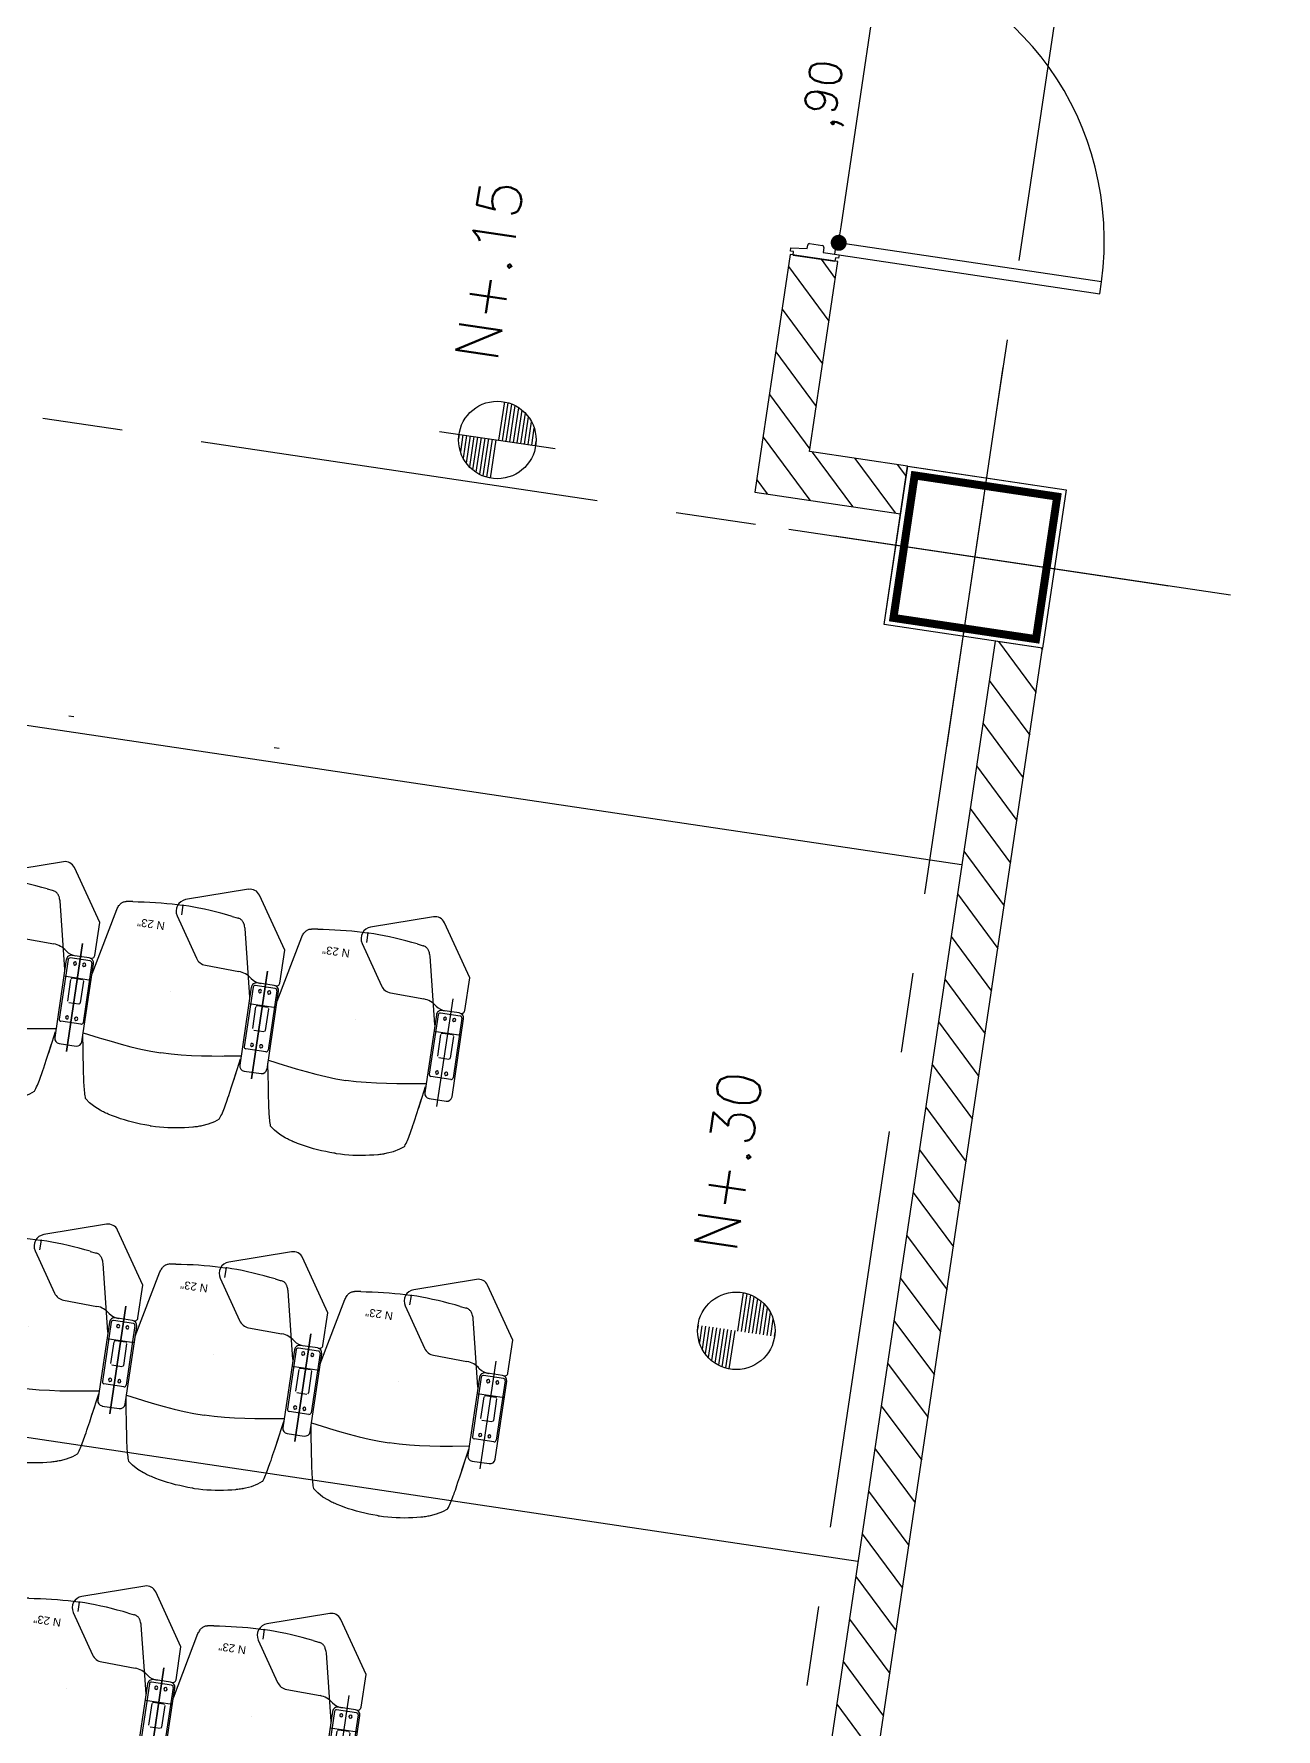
# Model space of a CAD drawing. Header units: millimetres. Extents: x 338 to 506, y 179 to 335.
# Drawn here: x 404.07 to 407.95, y 272.37 to 277.67 of the extents above; entities that cross this region are included whole.
import ezdxf
from ezdxf.enums import TextEntityAlignment as Align

# ---------------------------------------------------------------- set-up
doc = ezdxf.new("R2010")
doc.units = ezdxf.units.MM
doc.linetypes.add('CENTER', pattern=[2, 1.25, -0.25, 0.25, -0.25])
doc.linetypes.add('DASHED2', pattern=[0.375, 0.25, -0.125])
for name, color, linetype in [('7-COTAS', 30, 'Continuous'), ('COLUMNAS', 252, 'Continuous'), ('CUBIERTA', 254, 'Continuous'), ('EJES-COLUMNAS', 3, 'CENTER'), ('EJES_DE_COLUMNA', 255, 'DASHED2'), ('MUEBLES_FIJOS', 145, 'Continuous'), ('MUROS', 32, 'Continuous'), ('NOVA_PLUS_21__', 6, 'Continuous'), ('NOVA_PLUS_22__', 162, 'Continuous'), ('PISO', 253, 'Continuous'), ('PUERTAS', 5, 'Continuous'), ('TEXTO', 7, 'Continuous'), ('TEXTOS', 7, 'Continuous'), ('ZAPATA', 5, 'Continuous')]:
    doc.layers.add(name, color=color, linetype=linetype)
doc.styles.add('NOTAS', font='simplex.shx')
doc.styles.get("Standard").update_dxf_attribs({"font": 'ARIALUNI.ttf'})
doc.dimstyles.new('ROMANS', dxfattribs={"dimtxt": 0.1, "dimasz": 0.05, "dimexe": 0.04, "dimexo": 0.5, "dimgap": 0.05, "dimtad": 1, "dimtih": 1, "dimtoh": 1, "dimdec": 4, "dimzin": 5, "dimdsep": 46, "dimtxsty": 'Standard', "dimsah": 1, "dimcen": 0.05, "dimse1": 1, "dimse2": 1, "dimclrd": 7, "dimclre": 7, "dimclrt": 7, "dimadec": 0, "dimazin": 0, "dimtfac": 1, "dimtdec": 4, "dimtix": 1, "dimtmove": 2, "dimatfit": 3, "dimfxl": 1, "dimtolj": 1, "dimarcsym": 0})

# ---------------------------------------------------------------- blocks, each defined once
blk = doc.blocks.new('*X97')
at = {"color": 0}
for p, q in [((2988.2246, 1973.7853), (2988.1858, 1973.7465)), ((2988.3593, 1973.7853), (2988.1858, 1973.6118)), ((2988.494, 1973.7853), (2988.344, 1973.6353)), ((2988.6287, 1973.7853), (2988.4787, 1973.6353)), ((2988.7634, 1973.7853), (2988.6134, 1973.6353)), ((2988.8981, 1973.7853), (2988.7481, 1973.6353)), ((2988.9358, 1973.6883), (2988.8828, 1973.6353)), ((2988.3358, 1973.6271), (2988.1858, 1973.4771)), ((2988.3358, 1973.4924), (2988.1858, 1973.3424)), ((2988.3358, 1973.3577), (2988.3034, 1973.3253))]:
    blk.add_line(p, q, dxfattribs=at)
blk = doc.blocks.new('*X98')
at = {"color": 0}
for p, q in [((2984.4785, 1972.9748), (2984.3285, 1972.8248)), ((2984.6132, 1972.9748), (2984.4632, 1972.8248)), ((2984.7479, 1972.9748), (2984.5979, 1972.8248)), ((2984.8826, 1972.9748), (2984.7326, 1972.8248)), ((2985.0173, 1972.9748), (2984.8673, 1972.8248)), ((2985.152, 1972.9748), (2985.002, 1972.8248)), ((2985.2867, 1972.9748), (2985.1367, 1972.8248)), ((2985.4214, 1972.9748), (2985.2714, 1972.8248)), ((2985.5561, 1972.9748), (2985.4061, 1972.8248)), ((2985.6908, 1972.9748), (2985.5408, 1972.8248)), ((2985.8255, 1972.9748), (2985.6755, 1972.8248)), ((2985.9602, 1972.9748), (2985.8102, 1972.8248)), ((2986.095, 1972.9748), (2985.945, 1972.8248)), ((2986.2297, 1972.9748), (2986.0797, 1972.8248)), ((2986.3644, 1972.9748), (2986.2144, 1972.8248)), ((2986.4991, 1972.9748), (2986.3491, 1972.8248)), ((2986.6338, 1972.9748), (2986.4838, 1972.8248)), ((2986.7685, 1972.9748), (2986.6185, 1972.8248)), ((2986.9032, 1972.9748), (2986.7532, 1972.8248)), ((2987.0379, 1972.9748), (2986.8879, 1972.8248)), ((2987.1726, 1972.9748), (2987.0226, 1972.8248)), ((2987.3073, 1972.9748), (2987.1573, 1972.8248)), ((2987.442, 1972.9748), (2987.292, 1972.8248)), ((2987.5767, 1972.9748), (2987.4267, 1972.8248)), ((2987.7114, 1972.9748), (2987.5614, 1972.8248)), ((2987.8358, 1972.9645), (2987.6961, 1972.8248)), ((2987.8358, 1972.8298), (2987.8308, 1972.8248))]:
    blk.add_line(p, q, dxfattribs=at)
blk = doc.blocks.new('PUERTA_1_80')
at = {"layer": 'PUERTAS'}
for points in [[(0.065, 0), (0.065, -0.01), (0.075, -0.01), (0.075, -0.02), (0.025, -0.025), (0.025, -0.035, -0.414214), (0.02, -0.04), (-0.02, -0.04, -0.414214), (-0.025, -0.035), (-0.025, -0.02), (-0.075, -0.02), (-0.075, -0.01), (-0.065, -0.01), (-0.065, 0), (0.065, 0), (-0.065, 0)], [(-0.065, -1.8), (-0.065, -1.79), (-0.075, -1.79), (-0.075, -1.78), (-0.025, -1.775), (-0.025, -1.765, -0.414214), (-0.02, -1.76), (0.02, -1.76, -0.414214), (0.025, -1.765), (0.025, -1.78), (0.075, -1.78), (0.075, -1.79), (0.065, -1.79), (0.065, -1.8), (-0.065, -1.8), (0.065, -1.8)]]:
    blk.add_lwpolyline(points, format="xyb", dxfattribs=at)
for points in [[(-0.885, -0.055), (-0.06, -0.055), (-0.06, -0.02), (-0.885, -0.02)], [(-0.885, -1.745), (-0.06, -1.745), (-0.06, -1.78), (-0.885, -1.78)]]:
    blk.add_lwpolyline(points, close=True, dxfattribs=at)
for centre, start, end in [((-0.0261, -0.0409), 180.9379, 269.9323), ((-0.0261, -1.7591), 90.0677, 179.0621)]:
    blk.add_arc(centre, 0.8591, start, end, dxfattribs=at)
blk = doc.blocks.new('_DOT')
at = {"color": 0, "linetype": 'ByBlock'}
blk.add_line((-0.5, 0), (-1, 0), dxfattribs=at)
at = {"color": 0, "linetype": 'ByBlock', "const_width": 0.5}
blk.add_lwpolyline([(-0.25, 0, 1), (0.25, 0, 1)], format="xyb", close=True, dxfattribs=at)
blk = doc.blocks.new('*U629')
at = {"layer": '7-COTAS', "color": 7, "style": 'NOTAS'}
blk.add_text(',90', height=0.1, dxfattribs=at).set_placement((2989.3404, 1973.7102))
blk = doc.blocks.new('*D102')
at = {"layer": '7-COTAS', "color": 7, "transparency": 16777216}
blk.add_line((2989.0444, 1973.6411), (2989.8459, 1973.6411), dxfattribs=at)
at = {"layer": 'DEFPOINTS', "color": 0, "transparency": 16777216}
for p in [(2988.9944, 1973.6494), (2989.8959, 1973.6828), (2989.8959, 1973.6411)]:
    blk.add_point(p, dxfattribs=at)
at = {"transparency": 16777216}
blk.add_blockref('*U629', (0, 0), dxfattribs=at)
at = {"layer": '7-COTAS', "color": 7, "transparency": 16777216, "xscale": 0.05, "yscale": 0.05, "zscale": 0.05, "rotation": 180}
blk.add_blockref('_DOT', (2988.9944, 1973.6411), dxfattribs=at)
at = {"layer": '7-COTAS', "color": 7, "transparency": 16777216, "xscale": 0.05, "yscale": 0.05, "zscale": 0.05}
blk.add_blockref('_DOT', (2989.8959, 1973.6411), dxfattribs=at)
blk = doc.blocks.new('ZAPATA')
at = {"layer": 'ZAPATA', "linetype": 'Continuous'}
for p, q in [((-31.5, 0), (31.5, 0)), ((-37.5, -194), (-37.5, -6)), ((37.5, -194), (37.5, -6)), ((-19.8, -134.2), (-19.8, -65.8)), ((15.8, -61.8), (-15.8, -61.8)), ((19.8, -65.8), (19.8, -134.2)), ((-15.8, -138.2), (15.8, -138.2)), ((-31.5, -200), (31.5, -200))]:
    blk.add_line(p, q, dxfattribs=at)
at = {"layer": 'ZAPATA', "linetype": 'Continuous', "const_width": 0.15, "flags": 128}
for points in [[(-15.8, -61.8), (-17.2, -62), (-18.2, -62.6)], [(18.2, -62.6), (17, -62), (15.8, -61.8)], [(19.2, -63.7), (19.6, -64.5), (19.8, -65.8)], [(-19.2, -136.3), (-19.7, -135.1), (-19.8, -134.2)], [(-18.2, -137.4), (-17, -138), (-15.8, -138.2)], [(19.8, -134.2), (19.6, -135.5), (19.2, -136.3)]]:
    blk.add_lwpolyline(points, dxfattribs=at)
at = {"layer": 'ZAPATA', "linetype": 'Continuous'}
for centre, radius, start, end in [((-31.5, -6), 6, 90, 180), ((31.5, -6), 6, 0, 90), ((-14.5, -15), 5, 1.1673, 358.8327), ((14.5, -15), 5, 181.1673, 178.8327), ((-15.8, -65.8), 4, 147.7923, 180), ((-15.8, -65.8), 4, 125.9209, 147.7923), ((-15.8, -134.2), 4, 212.2077, 234.0791), ((15.8, -134.2), 4, 270, 305.9209), ((15.8, -134.2), 4, 305.9209, 327.8595), ((-31.5, -194), 6, 180, 270), ((-14.5, -185), 5, 1.1673, 358.8327), ((14.5, -185), 5, 181.1673, 178.8327), ((31.5, -194), 6, 270, 0)]:
    blk.add_arc(centre, radius, start, end, dxfattribs=at)
blk = doc.blocks.new('BRAZO_FORMALITE')
at = {"layer": 'NOVA_PLUS_21__', "color": 0}
for p, q in [((0, 0.2318), (0, -0.1085)), ((-0.0431, 0.1948), (-0.0431, -0.0515)), ((0.027, 0.2109), (-0.027, 0.2109)), ((0.0431, -0.0515), (0.0431, 0.1948)), ((0.0431, 0), (-0.0431, 0)), ((-0.027, -0.0675), (0.027, -0.0675))]:
    blk.add_line(p, q, dxfattribs=at)
for centre, start, end in [((-0.027, 0.1948), 90, 180), ((0.027, 0.1948), 0, 90), ((-0.027, -0.0515), 180, 270), ((0.027, -0.0515), 270, 0)]:
    blk.add_arc(centre, 0.016, start, end, dxfattribs=at)
at = {"xscale": 0.0009999999310821, "yscale": 0.0009999999310821, "zscale": 0.0009999999310821}
blk.add_blockref('ZAPATA', (0, 0.1415), dxfattribs=at)
blk = doc.blocks.new('BRAZO_CON_MESA')
at = {"layer": 'NOVA_PLUS_21__', "color": 0}
for p, q in [((0, -0.1085), (0, 0.2318)), ((-0.0431, 0.1948), (-0.0431, -0.0515)), ((0.027, 0.2109), (-0.027, 0.2109)), ((0.0431, -0.0515), (0.0431, 0.1948)), ((0.0431, 0), (-0.0431, 0)), ((-0.027, -0.0675), (0.027, -0.0675))]:
    blk.add_line(p, q, dxfattribs=at)
at = {"layer": 'NOVA_PLUS_21__', "color": 254}
for p, q in [((-0.0431, -0.0775), (-0.0431, -0.1812)), ((0.1949, -0.0983), (0.0891, -0.0946)), ((0.3054, -0.2379), (0.2263, -0.116)), ((-0.0431, -0.1812), (0.0603, -0.3396)), ((0.097, -0.3526), (0.2863, -0.2918))]:
    blk.add_line(p, q, dxfattribs=at)
at = {"layer": 'NOVA_PLUS_21__', "color": 0}
for centre, start, end in [((-0.027, 0.1948), 90, 180), ((0.027, 0.1948), 0, 90), ((-0.027, -0.0515), 180, 270), ((0.027, -0.0515), 270, 0)]:
    blk.add_arc(centre, 0.016, start, end, dxfattribs=at)
at = {"layer": 'NOVA_PLUS_21__', "color": 254}
for centre, radius, start, end in [((-0.0322, -0.0779), 0.0109, 75.3445, 178.2176), ((0.0156, -0.1206), 0.0531, 52.718, 90), ((0.0916, -0.0273), 0.0673, 229.3525, 267.8373), ((0.1935, -0.1373), 0.0391, 33, 88), ((0.2752, -0.2575), 0.036, 288, 33), ((0.0871, -0.3221), 0.032, 213, 288)]:
    blk.add_arc(centre, radius, start, end, dxfattribs=at)
at = {"xscale": 0.0009999999310821, "yscale": 0.0009999999310821, "zscale": 0.0009999999310821}
blk.add_blockref('ZAPATA', (0, 0.1415), dxfattribs=at)
blk = doc.blocks.new('*U15')
at = {"layer": 'NOVA_PLUS_22__', "color": 1}
blk.add_text('N 23"', height=0.025, dxfattribs=at).set_placement((0.0468, 0.0602))
blk = doc.blocks.new('SILLA_NOVA_CON_MESA_23')
at = {"layer": 'NOVA_PLUS_22__', "color": 1}
for p, q in [((-0.0818, 0.6899), (-0.0947, 0.6878)), ((-0.0689, 0.6917), (-0.0818, 0.6899)), ((-0.0559, 0.6932), (-0.0689, 0.6917)), ((-0.0429, 0.6943), (-0.0559, 0.6932)), ((-0.0299, 0.6952), (-0.0429, 0.6943)), ((-0.0168, 0.6957), (-0.0299, 0.6952)), ((-0.0038, 0.696), (-0.0168, 0.6957)), ((0, 0.696), (-0.0038, 0.696)), ((0, 0.696), (0.0038, 0.696)), ((0.0038, 0.696), (0.0168, 0.6957)), ((0.0168, 0.6957), (0.0299, 0.6952)), ((0.0299, 0.6952), (0.0429, 0.6943)), ((0.0429, 0.6943), (0.0559, 0.6932)), ((0.0559, 0.6932), (0.0689, 0.6917)), ((0.0689, 0.6917), (0.0818, 0.6899)), ((0.0818, 0.6899), (0.0947, 0.6878)), ((-0.213, 0.6377), (-0.2145, 0.633)), ((-0.2116, 0.6419), (-0.213, 0.6377)), ((-0.2113, 0.6426), (-0.2116, 0.6419)), ((-0.1976, 0.6529), (-0.2113, 0.6426)), ((-0.1796, 0.6635), (-0.1976, 0.6529)), ((-0.161, 0.6711), (-0.1796, 0.6635)), ((-0.1575, 0.6724), (-0.161, 0.6711)), ((-0.1539, 0.6737), (-0.1575, 0.6724)), ((-0.1502, 0.6749), (-0.1539, 0.6737)), ((-0.1511, 0.6727), (-0.151, 0.6727)), ((-0.1464, 0.6761), (-0.1502, 0.6749)), ((-0.1425, 0.6772), (-0.1464, 0.6761)), ((-0.1385, 0.6783), (-0.1425, 0.6772)), ((-0.1346, 0.6794), (-0.1385, 0.6783)), ((-0.1325, 0.6799), (-0.1346, 0.6794)), ((-0.1203, 0.6828), (-0.1324, 0.6799)), ((-0.1075, 0.6854), (-0.1203, 0.6828)), ((-0.0947, 0.6878), (-0.1075, 0.6854)), ((0.0947, 0.6878), (0.1075, 0.6854)), ((0.1075, 0.6854), (0.1203, 0.6828)), ((0.1203, 0.6828), (0.1324, 0.6799)), ((0.1325, 0.6799), (0.1346, 0.6794)), ((0.1346, 0.6794), (0.1385, 0.6783)), ((0.1385, 0.6783), (0.1425, 0.6772)), ((0.1425, 0.6772), (0.1464, 0.6761)), ((0.1464, 0.6761), (0.1502, 0.6749)), ((0.1502, 0.6749), (0.1539, 0.6737)), ((0.1539, 0.6737), (0.1575, 0.6724)), ((0.1575, 0.6724), (0.161, 0.6711)), ((0.161, 0.6711), (0.1796, 0.6635)), ((0.1796, 0.6635), (0.1976, 0.6529)), ((0.1976, 0.6529), (0.2113, 0.6426)), ((0.2113, 0.6426), (0.2116, 0.6419)), ((0.2116, 0.6419), (0.213, 0.6377)), ((0.213, 0.6377), (0.2145, 0.633)), ((-0.2252, 0.5877), (-0.2264, 0.5814)), ((-0.224, 0.5935), (-0.2252, 0.5877)), ((-0.2227, 0.5999), (-0.224, 0.5935)), ((-0.2214, 0.606), (-0.2227, 0.5999)), ((-0.2201, 0.6119), (-0.2214, 0.606)), ((-0.2187, 0.6175), (-0.2201, 0.6119)), ((-0.2173, 0.6229), (-0.2187, 0.6175)), ((-0.2159, 0.628), (-0.2173, 0.6229)), ((-0.2145, 0.633), (-0.2159, 0.628)), ((0.2145, 0.633), (0.2159, 0.628)), ((0.2159, 0.628), (0.2173, 0.6229)), ((0.2173, 0.6229), (0.2187, 0.6175)), ((0.2187, 0.6175), (0.2201, 0.6119)), ((0.2201, 0.6119), (0.2214, 0.606)), ((0.2214, 0.606), (0.2227, 0.5999)), ((0.2227, 0.5999), (0.224, 0.5935)), ((0.224, 0.5935), (0.2252, 0.5877)), ((0.2252, 0.5877), (0.2264, 0.5814)), ((-0.2338, 0.5383), (-0.2377, 0.5154)), ((-0.2309, 0.5555), (-0.2338, 0.5383)), ((-0.2291, 0.566), (-0.2309, 0.5555)), ((-0.2277, 0.5743), (-0.2291, 0.566)), ((-0.2264, 0.5814), (-0.2277, 0.5743)), ((0.2264, 0.5814), (0.2277, 0.5743)), ((0.2277, 0.5743), (0.2291, 0.566)), ((0.2291, 0.566), (0.2309, 0.5555)), ((0.2309, 0.5555), (0.2338, 0.5383)), ((0.2338, 0.5383), (0.2377, 0.5154)), ((-0.2375, 0.5169), (-0.249, 0.4481)), ((-0.2377, 0.5154), (-0.2422, 0.4885)), ((0.2377, 0.5154), (0.2422, 0.4885)), ((0.2422, 0.4885), (0.249, 0.4481)), ((-0.249, 0.4395), (-0.1974, 0.4474)), ((-0.1974, 0.4474), (-0.1904, 0.4485)), ((-0.1904, 0.4485), (-0.1589, 0.4531)), ((-0.1589, 0.4531), (-0.1272, 0.4572)), ((-0.1272, 0.4572), (-0.0955, 0.4607)), ((-0.0955, 0.4607), (-0.0637, 0.4634)), ((-0.0637, 0.4634), (-0.0319, 0.4652)), ((-0.0319, 0.4652), (0, 0.4658)), ((0.0319, 0.4652), (0, 0.4658)), ((0.0637, 0.4634), (0.0319, 0.4652)), ((0.0955, 0.4607), (0.0637, 0.4634)), ((0.1272, 0.4572), (0.0955, 0.4607)), ((0.1589, 0.4531), (0.1272, 0.4572)), ((0.1904, 0.4485), (0.1589, 0.4531)), ((0.1974, 0.4474), (0.1904, 0.4485)), ((0.249, 0.4395), (0.1974, 0.4474)), ((-0.2552, 0.4112), (-0.2552, 0.4112)), ((0, 0.273), (0, 0.273)), ((-0.249, 0.2529), (-0.2027, 0.0429)), ((0.249, 0.253), (0.2027, 0.0429)), ((-0.2027, 0.0429), (-0.2015, 0.0396)), ((-0.2015, 0.0396), (-0.2003, 0.0365)), ((-0.2003, 0.0365), (-0.1991, 0.0335)), ((-0.1991, 0.0335), (-0.1975, 0.0302)), ((-0.1975, 0.0302), (-0.1965, 0.0283)), ((-0.1965, 0.0283), (-0.1956, 0.0269)), ((-0.1956, 0.0269), (-0.1948, 0.0256)), ((-0.1948, 0.0256), (-0.1938, 0.0243)), ((-0.1938, 0.0243), (-0.1928, 0.023)), ((-0.1928, 0.023), (-0.1916, 0.0218)), ((-0.1916, 0.0218), (-0.1903, 0.0205)), ((-0.1903, 0.0205), (-0.1887, 0.0192)), ((-0.1887, 0.0192), (-0.1869, 0.018)), ((-0.1869, 0.018), (-0.1849, 0.0168)), ((-0.1849, 0.0168), (-0.1827, 0.0158)), ((-0.1827, 0.0158), (-0.1803, 0.015)), ((-0.1803, 0.015), (-0.1778, 0.0144)), ((-0.1778, 0.0144), (-0.1766, 0.0142)), ((-0.1731, 0.0138), (-0.1766, 0.0142)), ((-0.1766, 0.0142), (-0.1766, 0.0142)), ((-0.1569, 0.0116), (-0.1731, 0.0138)), ((-0.1569, 0.0115), (-0.1402, 0.0094)), ((-0.1402, 0.0094), (-0.1212, 0.0072)), ((-0.1212, 0.0072), (-0.1034, 0.0054)), ((-0.1034, 0.0054), (-0.0864, 0.0038)), ((-0.0864, 0.0038), (-0.0683, 0.0024)), ((-0.0683, 0.0024), (-0.051, 0.0014)), ((-0.051, 0.0014), (-0.0343, 0.0006)), ((-0.0343, 0.0006), (-0.0183, 0.0002)), ((-0.0183, 0.0002), (-0.0027, 0)), ((-0.0027, 0), (0, 0)), ((0, 0), (0, 0.0301)), ((0, 0), (0, 0.0301)), ((0.0027, 0), (0, 0)), ((0.0183, 0.0002), (0.0027, 0)), ((0.0343, 0.0006), (0.0183, 0.0002)), ((0.051, 0.0014), (0.0343, 0.0006)), ((0.0683, 0.0024), (0.051, 0.0014)), ((0.0864, 0.0038), (0.0683, 0.0024)), ((0.1034, 0.0054), (0.0864, 0.0038)), ((0.1212, 0.0072), (0.1034, 0.0054)), ((0.1402, 0.0094), (0.1212, 0.0072)), ((0.1569, 0.0115), (0.1402, 0.0094)), ((0.1569, 0.0116), (0.1731, 0.0138)), ((0.1731, 0.0138), (0.1766, 0.0142)), ((0.1778, 0.0144), (0.1766, 0.0142)), ((0.1766, 0.0142), (0.1766, 0.0142)), ((0.1803, 0.015), (0.1778, 0.0144)), ((0.1827, 0.0158), (0.1803, 0.015)), ((0.1849, 0.0168), (0.1827, 0.0158)), ((0.1869, 0.018), (0.1849, 0.0168)), ((0.1887, 0.0192), (0.1869, 0.018)), ((0.1903, 0.0205), (0.1887, 0.0192)), ((0.1916, 0.0218), (0.1903, 0.0205)), ((0.1928, 0.023), (0.1916, 0.0218)), ((0.1938, 0.0243), (0.1928, 0.023)), ((0.1948, 0.0256), (0.1938, 0.0243)), ((0.1956, 0.0269), (0.1948, 0.0256)), ((0.1965, 0.0283), (0.1956, 0.0269)), ((0.1975, 0.0302), (0.1965, 0.0283)), ((0.1991, 0.0335), (0.1975, 0.0302)), ((0.2003, 0.0365), (0.1991, 0.0335)), ((0.2015, 0.0396), (0.2003, 0.0365)), ((0.2027, 0.0429), (0.2015, 0.0396))]:
    blk.add_line(p, q, dxfattribs=at)
for name, p in [('BRAZO_CON_MESA', (-0.2921, 0.273)), ('BRAZO_FORMALITE', (0.2921, 0.273)), ('*U15', (0, 0))]:
    blk.add_blockref(name, p)
blk = doc.blocks.new('COLUMNAS_V3_B9')
at = {"layer": 'COLUMNAS', "color": 6}
blk.add_lwpolyline([(3064.6997, 1962.7415), (3065.1997, 1962.7415), (3065.1997, 1962.2415), (3064.6997, 1962.2415), (3064.6997, 1962.7415)], dxfattribs=at)
at = {"layer": 'COLUMNAS', "color": 6, "const_width": 0.025}
blk.add_lwpolyline([(3065.1747, 1962.2656), (3064.7247, 1962.2656), (3064.7247, 1962.7157), (3065.1747, 1962.7157)], close=True, dxfattribs=at)
blk = doc.blocks.new('*X743')
at = {"color": 0}
for p, q in [((3.3644, 4.875), (3.3824, 4.875)), ((3.3644, 4.86), (3.4337, 4.86)), ((3.3644, 4.845), (3.4583, 4.845)), ((3.3644, 4.83), (3.4758, 4.83)), ((3.3644, 4.815), (3.489, 4.815)), ((3.3644, 4.8), (3.4993, 4.8)), ((3.3644, 4.785), (3.5073, 4.785)), ((3.3644, 4.77), (3.5134, 4.77)), ((3.3644, 4.755), (3.5178, 4.755)), ((3.3644, 4.74), (3.5206, 4.74)), ((3.3644, 4.725), (3.522, 4.725))]:
    blk.add_line(p, q, dxfattribs=at)
blk = doc.blocks.new('*X742')
at = {"color": 0}
for p, q in [((3.3644, 4.875), (3.3824, 4.875)), ((3.3644, 4.86), (3.4337, 4.86)), ((3.3644, 4.845), (3.4583, 4.845)), ((3.3644, 4.83), (3.4758, 4.83)), ((3.3644, 4.815), (3.489, 4.815)), ((3.3644, 4.8), (3.4993, 4.8)), ((3.3644, 4.785), (3.5073, 4.785)), ((3.3644, 4.77), (3.5134, 4.77)), ((3.3644, 4.755), (3.5178, 4.755)), ((3.3644, 4.74), (3.5206, 4.74)), ((3.3644, 4.725), (3.522, 4.725))]:
    blk.add_line(p, q, dxfattribs=at)
blk = doc.blocks.new('*X745')
at = {"color": 0}
for p, q in [((3.3644, 4.875), (3.3824, 4.875)), ((3.3644, 4.86), (3.4337, 4.86)), ((3.3644, 4.845), (3.4583, 4.845)), ((3.3644, 4.83), (3.4758, 4.83)), ((3.3644, 4.815), (3.489, 4.815)), ((3.3644, 4.8), (3.4993, 4.8)), ((3.3644, 4.785), (3.5073, 4.785)), ((3.3644, 4.77), (3.5134, 4.77)), ((3.3644, 4.755), (3.5178, 4.755)), ((3.3644, 4.74), (3.5206, 4.74)), ((3.3644, 4.725), (3.522, 4.725))]:
    blk.add_line(p, q, dxfattribs=at)
blk = doc.blocks.new('*X744')
at = {"color": 0}
for p, q in [((3.3644, 4.875), (3.3824, 4.875)), ((3.3644, 4.86), (3.4337, 4.86)), ((3.3644, 4.845), (3.4583, 4.845)), ((3.3644, 4.83), (3.4758, 4.83)), ((3.3644, 4.815), (3.489, 4.815)), ((3.3644, 4.8), (3.4993, 4.8)), ((3.3644, 4.785), (3.5073, 4.785)), ((3.3644, 4.77), (3.5134, 4.77)), ((3.3644, 4.755), (3.5178, 4.755)), ((3.3644, 4.74), (3.5206, 4.74)), ((3.3644, 4.725), (3.522, 4.725))]:
    blk.add_line(p, q, dxfattribs=at)
blk = doc.blocks.new('EJES_ESTRUCTURALES')
at = {"layer": 'EJES_DE_COLUMNA', "color": 9, "linetype": 'CENTER'}
for p, q in [((726.54081, 131.2663), (726.54081, 199.7363)), ((661.47768, 188.07297), (759.37077, 188.07297))]:
    blk.add_line(p, q, dxfattribs=at)
blk = doc.blocks.new('COLUMNAS')
at = {"layer": 'COLUMNAS', "color": 6}
blk.add_lwpolyline([(-584.4662, 212.156), (-584.9662, 212.156), (-584.9662, 211.656), (-584.4662, 211.656), (-584.4662, 212.156)], dxfattribs=at)
at = {"layer": 'COLUMNAS', "color": 6, "const_width": 0.025}
blk.add_lwpolyline([(-584.9412, 211.6801), (-584.4912, 211.6801), (-584.4912, 212.1301), (-584.9412, 212.1301)], close=True, dxfattribs=at)
at = {"layer": 'EJES-COLUMNAS'}
for p, q in [((-584.7162, 211.2938), (-584.7162, 212.4938)), ((-584.7162, 211.2938), (-584.7162, 212.4938)), ((-584.1162, 211.906), (-585.3162, 211.906))]:
    blk.add_line(p, q, dxfattribs=at)
blk = doc.blocks.new('SALON_MULTIPLE')
at = {"layer": 'MUEBLES_FIJOS'}
for points in [[(2987.17791, 1975.78586), (2987.17799, 1975.80168)], [(2987.17463, 1975.13716), (2987.17471, 1975.15299)]]:
    blk.add_lwpolyline(points, dxfattribs=at)
at = {"layer": 'MUROS'}
blk.add_lwpolyline([(2988.33576, 1973.32534), (2988.33576, 1973.63534), (2988.93576, 1973.63534), (2988.93576, 1973.78534), (2988.33576, 1973.78534), (2988.18576, 1973.78534), (2988.18576, 1973.32534), (2988.33576, 1973.32534)], dxfattribs=at)
blk.add_lwpolyline([(2981.56721, 1972.82483), (2987.83576, 1972.82483), (2987.83576, 1972.97483), (2980.82216, 1972.97483), (2980.82216, 1972.82483), (2981.37267, 1972.82483), (2981.37267, 1972.82483), (2981.56721, 1972.82483)], close=True, dxfattribs=at)
at = {"layer": 'PISO'}
for p, q in [((2984.9297, 1972.97534), (2984.9297, 1981.73534)), ((2987.1297, 1972.97534), (2987.1297, 1981.73534))]:
    blk.add_line(p, q, dxfattribs=at)
at = {"xscale": 1.000002162051304, "yscale": 1.000002162051304, "zscale": 1.000002162051304, "rotation": 90}
for p in [(2986.64606, 1975.94631), (2985.54606, 1975.64637), (2984.44606, 1975.36211), (2986.64606, 1975.36211), (2985.54606, 1975.06216), (2984.44606, 1974.7779), (2986.64606, 1974.7779), (2985.54606, 1974.47796)]:
    blk.add_blockref('SILLA_NOVA_CON_MESA_23', p, dxfattribs=at)
at = {"layer": 'MUROS', "linetype": 'Continuous'}
for name in ['*X97', '*X98']:
    blk.add_blockref(name, (0, 0), dxfattribs=at)
at = {"layer": 'PUERTAS', "xscale": 1.016, "yscale": 1.066799999999999, "zscale": 1.016, "rotation": 90}
blk.add_blockref('PUERTA_1_80', (2988.93576, 1973.71034), dxfattribs=at)
at = {"layer": '7-COTAS'}
dim = blk.add_linear_dim(base=(2989.89588, 1973.64114), p1=(2988.99444, 1973.64938), p2=(2989.89588, 1973.68283), angle=180, dimstyle='ROMANS', dxfattribs=at)
dim.commit()
dim.dimension.update_dxf_attribs({"geometry": '*D102', "text_midpoint": (2989.44516, 1973.75066)})
blk = doc.blocks.new('A$C7152A42C')
at = {"layer": 'TEXTOS'}
blk.add_line((95.46236, 94.49965), (95.46236, 94.13493), dxfattribs=at)
for centre in [(95.46236, 94.31729), (92.82026, 93.16934)]:
    blk.add_circle(centre, 0.12099, dxfattribs=at)
at = {"color": 18}
blk.add_blockref('COLUMNAS_V3_B9', (-2969.6298, -1869.70381), dxfattribs=at)
at = {"layer": 'CUBIERTA', "xscale": -1}
blk.add_blockref('COLUMNAS', (-489.39632, -119.11823), dxfattribs=at)
at = {"layer": 'EJES_DE_COLUMNA'}
blk.add_blockref('EJES_ESTRUCTURALES', (-631.22088, -95.28525), dxfattribs=at)
at = {"layer": 'MUROS', "color": 4}
blk.add_blockref('SALON_MULTIPLE', (-2892.7659, -1880.28762), dxfattribs=at)
at = {"layer": 'TEXTOS', "xscale": -0.767097312254375, "yscale": 0.767097312254375, "zscale": 0.767097312254375}
for name, p in [('*X743', (98.04319, 90.69789)), ('*X745', (95.40109, 89.54995))]:
    blk.add_blockref(name, p, dxfattribs=at)
at = {"layer": 'TEXTOS', "xscale": -0.767097312254375, "yscale": 0.767097312254375, "zscale": 0.767097312254375, "rotation": 180}
for name, p in [('*X742', (92.88153, 97.93668)), ('*X744', (90.23943, 96.78873))]:
    blk.add_blockref(name, p, dxfattribs=at)
at = {"layer": 'TEXTO', "style": 'NOTAS'}
for s, p in [('N+.15', (95.98227, 94.42079)), ('N+.30', (93.34017, 93.27284))]:
    blk.add_text(s, height=0.135018, dxfattribs=at).set_placement(p, align=Align.MIDDLE_CENTER)

msp = doc.modelspace()

# ---------------------------------------------------------------- block references
at = {"layer": 'MUROS', "color": 32, "rotation": 81.53046525965426}
msp.add_blockref('A$C7152A42C', (484.7482, 168.0844), dxfattribs=at)

doc.saveas('drawing.dxf')
